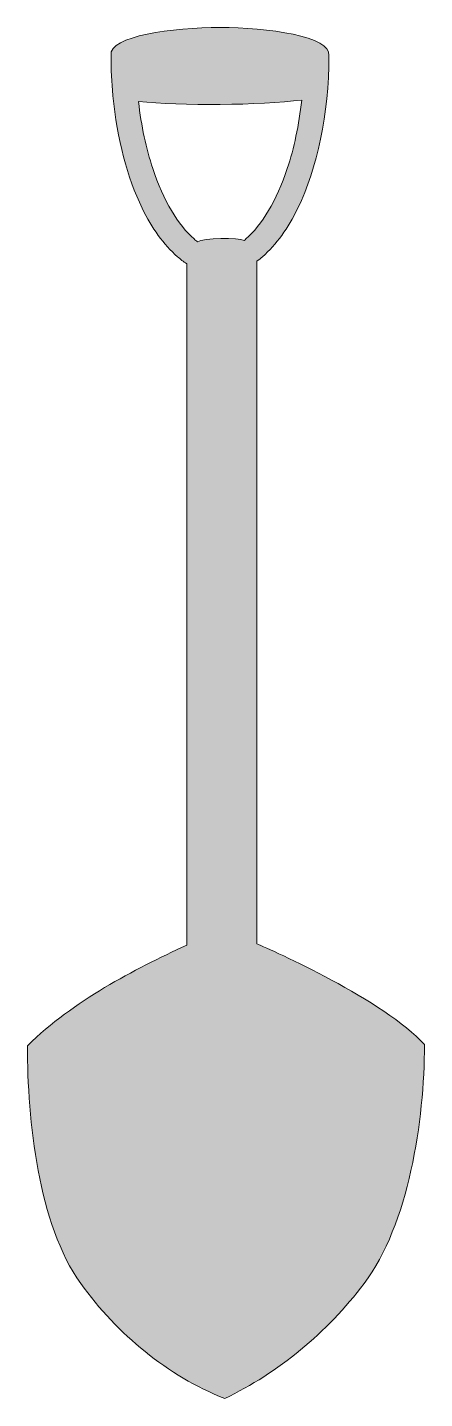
# Model space of a CAD drawing. Header units: inches. Extents: x 0 to 29, y 0 to 102.
import ezdxf

# ---------------------------------------------------------------- set-up
doc = ezdxf.new("R2010")
doc.units = ezdxf.units.IN
doc.header["$MEASUREMENT"] = 0
doc.layers.add('Layer 1', color=7, linetype='Continuous')

msp = doc.modelspace()

# ---------------------------------------------------------------- hatches: boundary and pattern name
at = {"layer": 'Layer 1', "true_color": 0xee4036}
h = msp.add_hatch(color=20, dxfattribs=at)
h.dxf.hatch_style = 2
edge = h.paths.add_edge_path()
edge.add_spline(control_points=[(16.99, 33.69), (16.99, 33.69), (16.99, 84.07), (16.99, 84.07), (16.99, 84.14), (16.99, 84.21), (16.98, 84.27), (17.13, 84.38), (17.27, 84.49), (17.41, 84.61), (18.43, 85.5), (19.3, 86.73), (20.02, 88.21), (21.46, 91.16), (22.32, 95.14), (22.32, 99.52), (22.32, 99.52), (22.32, 99.53), (22.32, 99.53), (22.32, 99.53), (22.32, 99.53), (22.32, 99.53), (22.53, 100.93), (17.73, 101.6), (14.26, 101.6), (10.79, 101.6), (6, 100.96), (6.19, 99.53), (6.19, 99.53), (6.19, 99.53), (6.19, 99.53), (6.19, 99.53), (6.19, 99.52), (6.19, 99.52), (6.19, 98.51), (6.24, 97.52), (6.33, 96.56), (6.33, 96.56), (6.33, 96.52), (6.33, 96.52), (6.33, 96.52), (6.33, 96.52), (6.33, 96.52), (6.63, 93.33), (7.39, 90.47), (8.49, 88.21), (9.21, 86.73), (10.08, 85.5), (11.11, 84.61), (11.33, 84.42), (11.55, 84.25), (11.79, 84.09), (11.79, 84.09), (11.79, 84.07), (11.79, 84.07), (11.79, 84.07), (11.79, 33.59), (11.79, 33.59), (7.84, 31.77), (3.46, 29.52), (0, 26.15), (0, 20.61), (0.8, 12.91), (3.95, 8.53), (6.68, 4.73), (10.36, 1.7), (14.61, 0), (18.56, 1.9), (22.17, 4.87), (24.93, 8.53), (28.22, 12.89), (29.4, 20.61), (29.4, 26.23), (26.48, 29.48), (18.09, 33.25), (16.99, 33.69)], knot_values=[0, 0, 0, 0, 1, 1, 1, 2, 2, 2, 3, 3, 3, 4, 4, 4, 5, 5, 5, 6, 6, 6, 7, 7, 7, 8, 8, 8, 9, 9, 9, 10, 10, 10, 11, 11, 11, 12, 12, 12, 13, 13, 13, 14, 14, 14, 15, 15, 15, 16, 16, 16, 17, 17, 17, 18, 18, 18, 19, 19, 19, 20, 20, 20, 21, 21, 21, 22, 22, 22, 23, 23, 23, 24, 24, 24, 25, 25, 25, 25], degree=3, periodic=1)
edge = h.paths.add_edge_path()
edge.add_spline(control_points=[(16.18, 85.93), (16.13, 85.89), (16.09, 85.85), (16.04, 85.82), (15.69, 86.05), (12.98, 86.02), (12.6, 85.72), (12.51, 85.78), (12.43, 85.85), (12.34, 85.93), (11.16, 86.94), (10.05, 88.77), (9.28, 91.14), (8.79, 92.62), (8.43, 94.3), (8.22, 96.11), (11.34, 95.77), (17.23, 95.83), (20.31, 96.22), (20.1, 94.36), (19.74, 92.65), (19.24, 91.14), (18.46, 88.77), (17.35, 86.94), (16.18, 85.93)], knot_values=[0, 0, 0, 0, 1, 1, 1, 2, 2, 2, 3, 3, 3, 4, 4, 4, 5, 5, 5, 6, 6, 6, 7, 7, 7, 8, 8, 8, 8], degree=3, periodic=1)

# ---------------------------------------------------------------- linework, layer by layer
at = {"layer": 'Layer 1', "lineweight": 0}
for points, knots in [([(16.99, 33.69), (16.99, 33.69), (16.99, 84.07), (16.99, 84.07), (16.99, 84.14), (16.99, 84.21), (16.98, 84.27), (17.13, 84.38), (17.27, 84.49), (17.41, 84.61), (18.43, 85.5), (19.3, 86.73), (20.02, 88.21), (21.46, 91.16), (22.32, 95.14), (22.32, 99.52), (22.32, 99.52), (22.32, 99.53), (22.32, 99.53), (22.32, 99.53), (22.32, 99.53), (22.32, 99.53), (22.53, 100.93), (17.73, 101.6), (14.26, 101.6), (10.79, 101.6), (6, 100.96), (6.19, 99.53), (6.19, 99.53), (6.19, 99.53), (6.19, 99.53), (6.19, 99.53), (6.19, 99.52), (6.19, 99.52), (6.19, 98.51), (6.24, 97.52), (6.33, 96.56), (6.33, 96.56), (6.33, 96.52), (6.33, 96.52), (6.33, 96.52), (6.33, 96.52), (6.33, 96.52), (6.63, 93.33), (7.39, 90.47), (8.49, 88.21), (9.21, 86.73), (10.08, 85.5), (11.11, 84.61), (11.33, 84.42), (11.55, 84.25), (11.79, 84.09), (11.79, 84.09), (11.79, 84.07), (11.79, 84.07), (11.79, 84.07), (11.79, 33.59), (11.79, 33.59), (7.84, 31.77), (3.46, 29.52), (0, 26.15), (0, 20.61), (0.8, 12.91), (3.95, 8.53), (6.68, 4.73), (10.36, 1.7), (14.61, 0), (18.56, 1.9), (22.17, 4.87), (24.93, 8.53), (28.22, 12.89), (29.4, 20.61), (29.4, 26.23), (26.48, 29.48), (18.09, 33.25), (16.99, 33.69)], [0, 0, 0, 0, 1, 1, 1, 2, 2, 2, 3, 3, 3, 4, 4, 4, 5, 5, 5, 6, 6, 6, 7, 7, 7, 8, 8, 8, 9, 9, 9, 10, 10, 10, 11, 11, 11, 12, 12, 12, 13, 13, 13, 14, 14, 14, 15, 15, 15, 16, 16, 16, 17, 17, 17, 18, 18, 18, 19, 19, 19, 20, 20, 20, 21, 21, 21, 22, 22, 22, 23, 23, 23, 24, 24, 24, 25, 25, 25, 25]), ([(16.18, 85.93), (16.13, 85.89), (16.09, 85.85), (16.04, 85.82), (15.69, 86.05), (12.98, 86.02), (12.6, 85.72), (12.51, 85.78), (12.43, 85.85), (12.34, 85.93), (11.16, 86.94), (10.05, 88.77), (9.28, 91.14), (8.79, 92.62), (8.43, 94.3), (8.22, 96.11), (11.34, 95.77), (17.23, 95.83), (20.31, 96.22), (20.1, 94.36), (19.74, 92.65), (19.24, 91.14), (18.46, 88.77), (17.35, 86.94), (16.18, 85.93)], [0, 0, 0, 0, 1, 1, 1, 2, 2, 2, 3, 3, 3, 4, 4, 4, 5, 5, 5, 6, 6, 6, 7, 7, 7, 8, 8, 8, 8])]:
    msp.add_open_spline(points, degree=3, knots=knots, dxfattribs=at)

doc.saveas('drawing.dxf')
